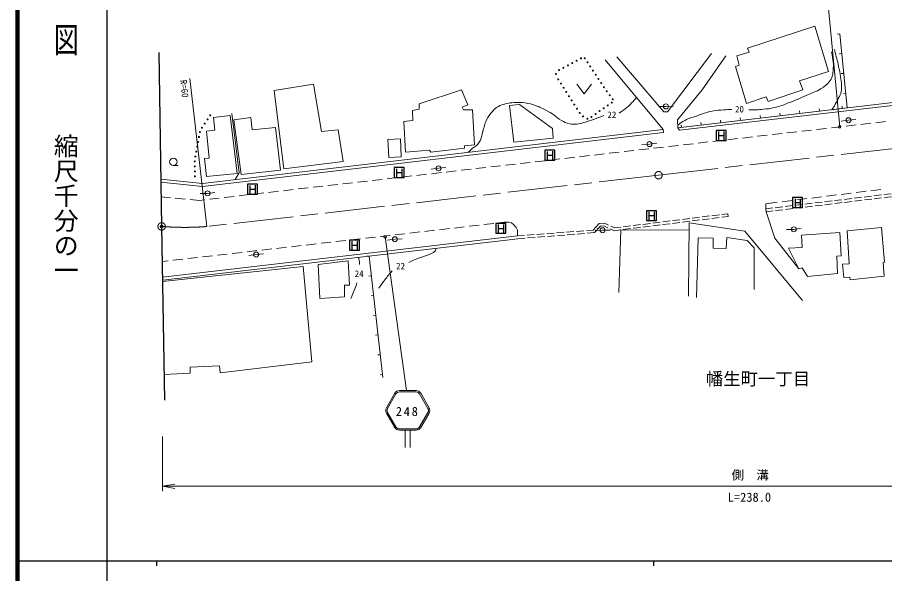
# Model space of a CAD drawing. Units: millimetres, scale not verified. Extents: x 40000 to 680000, y 20000 to 380000.
# Drawn here: x 40000 to 214554, y 202409 to 314417 of the extents above; entities that cross this region are included whole.
import ezdxf
from ezdxf.enums import TextEntityAlignment as Align

# ---------------------------------------------------------------- set-up
doc = ezdxf.new("R2010")
doc.units = ezdxf.units.MM
doc.header["$LTSCALE"] = 1000
doc.header["$PDMODE"] = 32
doc.header["$PDSIZE"] = 500
doc.linetypes.add('CHAIN', pattern=[18.5, 12, -1.5, 3.5, -1.5])
for name, color, linetype, lineweight in [('M-BMK', 2, 'CHAIN', 13), ('M-BMK-HTXT', 7, 'Continuous', 13), ('M-BMK-OTRS', 5, 'Continuous', 25), ('M-STR-HTXT', 7, 'Continuous', 13), ('M-STR-STRC', 7, 'Continuous', 25), ('M-TTL', 2, 'Continuous', 140), ('M-TTL-BAND', 7, 'Continuous', 25), ('M-WORK', 1, 'Continuous', 13)]:
    doc.layers.add(name, color=color, linetype=linetype, lineweight=lineweight)
doc.layers.add('M-OTRS', color=6, linetype='Continuous')
doc.styles.add('@ＭＳ ゴシック', font='')
doc.styles.add('ＭＳ ゴシック', font='')
doc.styles.get('@ＭＳ ゴシック').set_extended_font_data('@MS Gothic')
doc.styles.get('ＭＳ ゴシック').set_extended_font_data('MS Gothic')

# ---------------------------------------------------------------- blocks, each defined once
blk = doc.blocks.new('open_arrow')
at = {"color": 0, "linetype": 'Continuous', "lineweight": -2}
blk.add_lwpolyline([(7.5, 1.25), (0, 0), (7.5, -1.25)], dxfattribs=at)

msp = doc.modelspace()

# ---------------------------------------------------------------- linework, layer by layer
at = {"layer": 'M-BMK'}
for q in [(268414, 293924), (78103, 272294)]:
    msp.add_line((169053, 282637), q, dxfattribs=at)
for centre in [(169053, 282637), (69039, 272314)]:
    msp.add_circle(centre, 750, dxfattribs=at)
msp.add_arc((73704, 332133), 60000, 265.54002, 274.20396, dxfattribs=at)
at = {"layer": 'M-BMK-HTXT'}
for p, q in [((205502, 292365), (202504, 324086)), ((118318, 239277), (114032, 270210)), ((120265, 239277), (116887, 239277)), ((115965, 238745), (114276, 235819)), ((114506, 235686), (116196, 238612)), ((116887, 239011), (120265, 239011)), ((120956, 238612), (122646, 235686)), ((122876, 235819), (121187, 238745)), ((114276, 234755), (115965, 231829)), ((116196, 231962), (114506, 234888)), ((122646, 234888), (120956, 231962)), ((121187, 231829), (122876, 234755)), ((120265, 231563), (116887, 231563)), ((120265, 231297), (116887, 231297)), ((118076, 231297), (118076, 227797)), ((119076, 231297), (119076, 227797))]:
    msp.add_line(p, q, dxfattribs=at)
for centre in [(205502, 292365), (114032, 270210)]:
    msp.add_circle(centre, 250, dxfattribs=at)
for centre, radius, start, end in [((116887, 238213), 1064, 90, 150), ((120265, 238213), 1064, 30, 90), ((116887, 238213), 798, 90, 150), ((120265, 238213), 798, 30, 90), ((115197, 235287), 1064, 150, 210), ((115197, 235287), 798, 150, 210), ((121955, 235287), 798, 330, 30.00002), ((121955, 235287), 1064, 330, 30), ((116887, 232361), 1064, 210, 270), ((116887, 232361), 798, 210, 270), ((120265, 232361), 798, 270, 330), ((120265, 232361), 1064, 270, 330)]:
    msp.add_arc(centre, radius, start, end, dxfattribs=at)
at = {"layer": 'M-BMK-OTRS'}
for p, q in [((68490, 307310), (69039, 272314)), ((69039, 272314), (69587, 237319))]:
    msp.add_line(p, q, dxfattribs=at)
at = {"layer": 'M-OTRS'}
msp.add_point((69039, 272314), dxfattribs=at)
at = {"layer": 'M-STR-HTXT'}
for p, q in [((78103, 272294), (74713, 302100)), ((69213, 230000), (69213, 219000)), ((69213, 220000), (305457, 220000))]:
    msp.add_line(p, q, dxfattribs=at)
at = {"layer": 'M-STR-STRC'}
for p, q in [((182648, 291637), (180648, 291637)), ((180648, 291637), (180648, 289637)), ((182648, 289637), (182648, 291637)), ((181188, 289722), (181188, 291421)), ((181188, 290637), (182179, 290637)), ((182179, 291432), (182179, 289727)), ((180648, 289637), (182648, 289637)), ((148177, 287644), (146177, 287644)), ((146177, 287644), (146177, 285644)), ((146717, 285729), (146717, 287429)), ((146717, 286644), (147708, 286644)), ((147708, 287440), (147708, 285735)), ((148177, 285644), (148177, 287644)), ((146177, 285644), (148177, 285644)), ((117850, 284153), (115850, 284153)), ((115850, 284153), (115850, 282153)), ((116390, 282238), (116390, 283938)), ((116390, 283153), (117382, 283153)), ((117382, 283949), (117382, 282244)), ((117850, 282153), (117850, 284153)), ((115850, 282153), (117850, 282153)), ((88302, 280803), (86302, 280803)), ((86302, 280803), (86302, 278803)), ((86842, 278888), (86842, 280587)), ((86842, 279803), (87834, 279803)), ((87834, 280598), (87834, 278893)), ((88302, 278803), (88302, 280803)), ((86302, 278803), (88302, 278803)), ((198041, 278112), (196041, 278112)), ((196041, 278112), (196041, 276112)), ((196582, 276197), (196582, 277896)), ((197573, 277907), (197573, 276202)), ((198041, 276112), (198041, 278112)), ((196041, 276112), (198041, 276112)), ((196582, 277112), (197573, 277112)), ((168648, 275493), (166648, 275493)), ((166648, 275493), (166648, 273493)), ((167189, 273578), (167189, 275278)), ((167189, 274493), (168180, 274493)), ((168180, 275289), (168180, 273584)), ((168648, 273493), (168648, 275493)), ((138293, 272930), (136293, 272930)), ((136293, 272930), (136293, 270930)), ((136833, 271014), (136833, 272714)), ((137824, 272725), (137824, 271020)), ((138293, 270930), (138293, 272930)), ((166648, 273493), (168648, 273493)), ((136293, 270930), (138293, 270930)), ((136833, 271930), (137824, 271930)), ((108866, 269538), (106866, 269538)), ((106866, 269538), (106866, 267538)), ((107407, 267623), (107407, 269322)), ((108398, 269333), (108398, 267628)), ((108866, 267538), (108866, 269538)), ((106866, 267538), (108866, 267538)), ((107407, 268538), (108398, 268538))]:
    msp.add_line(p, q, dxfattribs=at)
at = {"layer": 'M-TTL'}
msp.add_line((40000, 380000), (40000, 20000), dxfattribs=at)
at = {"layer": 'M-TTL-BAND'}
for p, q in [((58000, 370000), (58000, 20000)), ((40000, 205000), (579000, 205000)), ((68000, 205000), (68000, 204000)), ((168000, 205000), (168000, 204000))]:
    msp.add_line(p, q, dxfattribs=at)
at = {"layer": 'M-WORK'}
for p, q in [((200506, 312641), (186973, 308185)), ((203251, 303541), (200506, 312641)), ((205516, 311087), (205018, 311036)), ((187260, 307408), (184789, 306647)), ((186973, 308185), (187260, 307408)), ((169950, 291823), (158318, 305842)), ((160649, 306462), (170136, 295388)), ((170824, 295419), (179729, 307146)), ((177832, 299845), (182570, 306693)), ((184789, 306647), (185290, 304802)), ((205923, 307107), (205426, 307056)), ((185290, 304802), (184534, 304534)), ((184534, 304534), (186762, 297091)), ((172932, 292199), (264899, 302928)), ((173243, 291682), (264962, 302381)), ((197410, 301618), (203251, 303541)), ((206331, 303128), (205834, 303077)), ((99591, 300978), (91710, 299665)), ((101186, 291432), (99591, 300978)), ((152569, 300993), (154069, 298993)), ((154069, 298993), (155569, 300993)), ((198067, 299835), (197410, 301618)), ((91710, 299665), (93633, 283927)), ((129397, 299833), (120860, 297003)), ((130648, 296831), (129397, 299833)), ((172867, 293761), (177832, 299845)), ((191078, 297490), (198067, 299835)), ((206739, 299149), (206241, 299098)), ((120860, 297003), (120860, 295939)), ((129554, 296330), (130648, 296831)), ((141042, 296856), (139043, 296671)), ((147703, 292024), (141042, 296856)), ((186762, 297091), (190726, 298381)), ((190726, 298381), (191078, 297490)), ((84611, 283133), (83138, 295072)), ((120860, 295939), (119547, 295627)), ((119547, 295627), (119578, 293625)), ((129788, 295783), (129554, 296330)), ((131571, 295814), (129788, 295783)), ((132009, 288715), (131571, 295814)), ((139043, 296671), (139916, 289280)), ((170538, 296488), (169039, 296443)), ((170136, 295388), (170824, 295419)), ((170538, 296488), (172037, 296550)), ((201457, 295527), (173533, 292269)), ((193511, 294600), (193453, 295097)), ((197484, 295063), (197426, 295560)), ((201457, 295527), (201400, 296023)), ((206036, 296061), (205978, 296558)), ((79487, 294274), (82809, 294681)), ((79737, 291725), (79487, 294274)), ((82809, 294681), (84224, 282969)), ((86984, 294282), (83583, 293789)), ((83583, 293789), (85014, 282766)), ((87289, 291796), (86984, 294282)), ((119578, 293625), (117795, 293422)), ((117795, 293422), (118092, 287277)), ((172932, 292199), (172867, 293761)), ((181592, 293209), (181534, 293706)), ((185565, 293673), (185507, 294170)), ((189538, 294136), (189480, 294633)), ((207283, 293702), (205794, 293523)), ((207283, 293702), (208774, 293870)), ((212771, 293199), (214758, 293427)), ((77277, 280989), (169950, 291823)), ((78048, 291522), (79737, 291725)), ((78627, 286065), (78048, 291522)), ((91933, 292218), (87289, 291796)), ((92965, 283657), (91933, 292218)), ((104563, 291737), (101186, 291432)), ((105595, 285404), (104563, 291737)), ((147820, 290101), (147703, 292024)), ((169950, 291823), (170020, 291227)), ((173243, 291682), (172932, 292199)), ((173646, 292282), (173588, 292779)), ((177619, 292746), (177561, 293243)), ((197869, 291488), (199855, 291717)), ((200849, 291831), (202836, 292059)), ((203829, 292173), (205816, 292401)), ((206810, 292515), (208797, 292743)), ((209790, 292857), (211777, 293085)), ((77283, 280385), (170020, 291227)), ((117102, 289971), (114590, 289853)), ((114590, 289853), (114762, 286194)), ((117274, 286312), (117102, 289971)), ((139916, 289280), (147820, 290101)), ((182966, 289778), (184953, 290006)), ((185947, 290120), (187934, 290348)), ((188927, 290462), (190914, 290690)), ((191908, 290804), (193895, 291032)), ((194888, 291146), (196875, 291374)), ((123237, 287246), (130023, 288106)), ((130007, 288559), (132009, 288715)), ((130023, 288106), (130007, 288559)), ((167206, 288893), (165716, 288722)), ((167206, 288893), (168695, 289072)), ((168064, 288068), (170051, 288296)), ((171045, 288410), (173032, 288638)), ((174025, 288752), (176012, 288980)), ((177005, 289094), (178992, 289322)), ((179986, 289436), (181973, 289664)), ((114762, 286194), (117274, 286312)), ((118092, 287277), (122971, 287668)), ((122971, 287668), (123237, 287246)), ((153162, 286357), (155149, 286585)), ((156142, 286699), (158129, 286927)), ((159123, 287041), (161110, 287269)), ((162103, 287383), (164090, 287612)), ((165084, 287726), (167071, 287954)), ((71392, 284575), (72392, 284575)), ((77657, 285971), (78627, 286065)), ((78095, 282344), (77657, 285971)), ((93633, 283927), (105595, 285404)), ((135279, 284305), (137266, 284533)), ((138260, 284647), (140247, 284875)), ((141240, 284989), (143227, 285217)), ((144221, 285331), (146208, 285559)), ((147201, 285673), (149188, 285901)), ((150182, 286015), (152169, 286243)), ((84224, 282969), (78095, 282344)), ((83813, 281753), (84611, 283133)), ((85014, 282766), (92965, 283657)), ((120377, 282594), (122364, 282822)), ((124770, 284019), (123278, 283858)), ((123358, 282936), (125345, 283164)), ((124770, 284019), (126260, 284191)), ((126338, 283278), (128325, 283507)), ((129319, 283621), (131306, 283849)), ((132299, 283963), (134286, 284191)), ((68890, 281802), (77277, 280989)), ((68899, 281198), (77283, 280385)), ((105475, 280884), (107462, 281112)), ((108456, 281226), (110442, 281454)), ((111436, 281568), (113423, 281796)), ((114416, 281910), (116403, 282138)), ((117397, 282252), (119384, 282480)), ((90573, 279173), (92560, 279402)), ((93553, 279516), (95540, 279744)), ((96534, 279858), (98521, 280086)), ((99514, 280200), (101501, 280428)), ((102495, 280542), (104482, 280770)), ((208820, 279140), (210805, 279386)), ((211798, 279509), (213783, 279755)), ((68946, 278245), (70797, 278084)), ((71793, 277997), (73785, 277822)), ((74782, 277735), (76633, 277573)), ((76633, 277573), (77658, 277691)), ((78278, 278974), (76778, 278976)), ((78278, 278974), (79769, 279136)), ((78651, 277805), (80638, 278033)), ((81632, 278147), (83619, 278375)), ((84612, 278489), (86599, 278717)), ((87593, 278831), (89579, 279059)), ((193934, 277298), (195919, 277543)), ((196911, 277666), (198896, 277912)), ((199889, 278035), (201874, 278280)), ((202866, 278403), (204851, 278649)), ((204464, 277526), (205953, 277705)), ((205843, 278772), (207828, 279017)), ((206449, 277765), (207939, 277943)), ((208435, 278003), (209924, 278181)), ((208483, 277404), (209972, 277583)), ((210421, 278241), (211910, 278420)), ((210468, 277642), (211958, 277821)), ((212407, 278479), (213896, 278658)), ((212454, 277881), (213943, 278059)), ((214392, 278717), (215882, 278896)), ((214440, 278119), (215929, 278297)), ((190655, 275870), (190657, 276892)), ((190655, 275870), (192052, 276038)), ((190655, 275870), (190727, 275275)), ((190657, 276892), (192942, 277175)), ((192549, 276097), (194038, 276276)), ((194535, 276336), (196024, 276514)), ((194582, 275737), (196071, 275916)), ((196520, 276574), (198010, 276752)), ((196568, 275975), (198057, 276154)), ((198506, 276812), (199996, 276991)), ((198554, 276213), (200043, 276392)), ((200492, 277050), (201981, 277229)), ((200539, 276452), (202029, 276630)), ((202478, 277288), (203967, 277467)), ((202525, 276690), (204015, 276868)), ((204511, 276928), (206000, 277106)), ((206497, 277166), (207986, 277345)), ((175832, 273986), (177320, 274173)), ((177816, 274235), (179305, 274422)), ((179792, 273928), (181280, 274115)), ((179801, 274484), (181289, 274671)), ((181776, 274177), (183073, 274340)), ((181785, 274733), (183005, 274886)), ((183005, 274886), (183073, 274340)), ((190727, 275275), (192100, 275439)), ((190727, 275275), (192460, 269939)), ((192596, 275499), (194086, 275677)), ((132919, 272567), (130932, 272339)), ((135900, 272908), (133913, 272681)), ((138073, 273158), (136893, 273022)), ((138882, 273175), (138073, 273158)), ((139461, 273013), (138882, 273175)), ((139946, 272638), (139461, 273013)), ((140380, 272102), (139946, 272638)), ((155916, 271597), (157094, 272890)), ((156176, 271066), (157355, 272359)), ((157094, 272890), (158157, 272976)), ((157355, 272359), (158058, 272416)), ((158058, 272416), (158871, 272043)), ((158157, 272976), (158964, 272606)), ((159418, 272398), (160225, 272028)), ((161941, 272243), (163429, 272430)), ((163925, 272492), (165414, 272679)), ((165900, 272186), (167389, 272372)), ((165910, 272741), (167398, 272928)), ((167885, 272435), (169373, 272621)), ((167894, 272990), (169382, 273177)), ((169869, 272684), (171358, 272870)), ((169879, 273239), (171367, 273426)), ((171854, 272933), (173342, 273119)), ((171863, 273488), (173351, 273675)), ((173838, 273182), (175327, 273368)), ((173847, 273737), (175336, 273924)), ((175067, 258295), (175211, 273031)), ((175211, 273031), (186443, 271337)), ((175823, 273431), (177311, 273617)), ((177807, 273680), (179295, 273866)), ((118017, 270858), (116030, 270630)), ((120997, 271200), (119010, 270972)), ((123978, 271542), (121991, 271314)), ((126958, 271883), (124971, 271655)), ((129939, 272225), (127952, 271997)), ((140652, 271549), (140380, 272102)), ((140652, 270393), (140652, 271549)), ((142552, 270543), (144048, 270661)), ((144546, 270700), (146041, 270818)), ((146540, 270857), (148035, 270975)), ((148534, 271015), (150029, 271133)), ((148685, 270475), (150181, 270593)), ((150527, 271172), (152023, 271290)), ((150679, 270632), (152174, 270750)), ((152521, 271329), (154017, 271447)), ((152673, 270789), (154168, 270907)), ((154515, 271486), (155916, 271597)), ((154667, 270947), (156176, 271066)), ((157789, 271561), (156290, 271496)), ((157789, 271561), (159289, 271568)), ((159326, 271835), (160138, 271463)), ((160138, 271463), (161436, 271625)), ((160225, 272028), (161445, 272181)), ((161035, 259013), (161440, 271626)), ((161440, 271626), (175125, 271538)), ((161932, 271688), (163420, 271874)), ((163916, 271937), (165404, 272123)), ((186443, 271337), (197990, 257405)), ((196279, 271733), (194779, 271727)), ((196279, 271733), (197760, 271973)), ((197793, 270590), (205549, 271078)), ((197937, 268091), (197793, 270590)), ((205549, 271078), (205808, 266367)), ((207043, 271452), (213908, 272113)), ((207407, 264816), (207043, 271452)), ((213908, 272113), (214550, 265103)), ((69199, 262076), (140652, 270393)), ((69263, 261530), (140716, 269847)), ((103115, 269149), (101128, 268922)), ((106095, 269491), (104108, 269263)), ((109076, 269833), (107089, 269605)), ((112056, 270175), (110069, 269947)), ((115036, 270516), (113049, 270289)), ((115979, 269742), (114488, 269578)), ((115979, 269742), (117477, 269807)), ((140652, 270393), (142054, 270504)), ((140696, 269845), (142205, 269964)), ((142704, 270003), (144199, 270121)), ((144698, 270160), (146193, 270278)), ((146692, 270318), (148187, 270436)), ((176705, 258037), (177002, 270025)), ((177002, 270025), (180047, 269929)), ((180047, 269929), (180008, 267957)), ((182651, 267899), (182766, 270121)), ((182766, 270121), (186902, 269508)), ((186902, 269508), (188319, 267995)), ((192460, 269939), (197276, 263811)), ((85232, 267099), (83245, 266871)), ((88212, 267441), (86225, 267213)), ((91193, 267783), (89206, 267555)), ((94173, 268124), (92186, 267896)), ((97154, 268466), (95167, 268238)), ((100134, 268808), (98147, 268580)), ((180008, 267957), (182651, 267899)), ((188319, 267995), (188286, 259631)), ((195208, 267919), (197937, 268091)), ((197276, 263811), (195208, 267919)), ((70329, 265390), (69149, 265255)), ((73310, 265732), (71323, 265504)), ((76290, 266074), (74303, 265846)), ((79271, 266416), (77284, 266188)), ((82251, 266757), (80264, 266530)), ((88057, 266659), (86570, 266464)), ((88057, 266659), (89548, 266824)), ((106562, 265362), (100549, 264686)), ((106843, 260485), (106562, 265362)), ((110799, 266365), (110302, 266308)), ((110799, 266365), (113570, 241921)), ((205808, 266367), (204917, 266310)), ((204917, 266310), (205061, 262834)), ((69213, 261213), (97541, 264232)), ((97541, 264232), (99294, 245058)), ((100549, 264686), (100881, 257791)), ((197937, 263954), (197276, 263811)), ((199000, 262231), (197937, 263954)), ((206104, 264701), (207407, 264816)), ((206334, 262020), (206104, 264701)), ((214550, 265103), (214224, 265065)), ((214224, 265065), (214473, 262327)), ((111249, 262390), (110752, 262334)), ((205061, 262834), (199000, 262231)), ((207522, 262135), (206334, 262020)), ((207598, 261561), (207522, 262135)), ((214473, 262327), (207598, 261561)), ((105847, 258123), (105860, 260460)), ((105860, 260460), (106843, 260485)), ((111700, 258415), (111203, 258359)), ((100881, 257791), (105847, 258123)), ((112151, 254441), (111654, 254385)), ((112601, 250466), (112104, 250410)), ((113052, 246492), (112555, 246436)), ((99294, 245058), (80823, 242817)), ((74762, 242760), (69506, 242526)), ((80679, 244225), (74762, 243966)), ((74762, 243966), (74762, 242760)), ((80823, 242817), (80679, 244225)), ((113502, 242517), (113006, 242461))]:
    msp.add_line(p, q, dxfattribs=at)
msp.add_lwpolyline([(205516, 311087), (207043, 296178), (203941, 295817)], dxfattribs=at)
for centre, radius in [((152557, 305689), 100), ((153438, 306162), 100), ((154207, 306195), 100), ((149033, 303797), 100), ((149914, 304270), 100), ((150795, 304743), 100), ((151676, 305216), 100), ((154756, 305359), 100), ((155305, 304524), 100), ((155854, 303688), 100), ((148397, 303034), 100), ((148869, 301914), 100), ((156403, 302852), 100), ((156952, 302016), 100), ((149407, 301071), 100), ((149945, 300229), 100), ((157501, 301180), 100), ((158050, 300344), 100), ((150484, 299386), 100), ((151022, 298543), 100), ((158639, 299537), 100), ((159238, 298736), 100), ((151561, 297701), 100), ((152099, 296858), 100), ((158819, 296683), 100), ((159636, 297261), 100), ((159837, 297935), 100), ((170538, 296488), 500), ((152638, 296015), 100), ((153176, 295173), 100), ((156370, 294951), 100), ((157186, 295528), 100), ((158003, 296106), 100), ((78278, 293855), 100), ((78836, 294685), 100), ((153846, 294471), 100), ((154725, 293995), 100), ((155553, 294374), 100), ((207283, 293702), 500), ((77162, 292195), 100), ((77720, 293025), 100), ((76563, 290323), 100), ((76748, 291306), 100), ((76193, 288358), 100), ((76378, 289341), 100), ((167206, 288893), 500), ((75823, 286392), 100), ((76008, 287375), 100), ((71392, 285325), 750), ((75699, 285404), 100), ((75715, 284405), 100), ((75732, 283405), 100), ((124770, 284019), 500), ((75748, 282405), 100), ((78278, 278974), 500), ((157789, 271561), 500), ((196279, 271733), 500), ((115979, 269742), 500), ((88057, 266659), 500)]:
    msp.add_circle(centre, radius, dxfattribs=at)
for points, knots in [([(187236, 295811), (188596, 295807), (188999, 295794), (190121, 295904), (191014, 295992), (191523, 296024), (192396, 296233), (193498, 296496), (194081, 296769), (195140, 297171), (196580, 297717), (197365, 298078), (198776, 298695), (199966, 299216), (200688, 299409), (201801, 300079), (202503, 300501), (202859, 300822), (203396, 301440), (203730, 301823), (203853, 302104), (204006, 302589), (204123, 302961), (204121, 303187), (204170, 303574), (204362, 305096), (204145, 305729), (203877, 307491)], [0, 0, 0, 0, 1, 1, 1, 2, 2, 2, 3, 3, 3, 4, 4, 4, 5, 5, 5, 6, 6, 6, 7, 7, 7, 8, 8, 8, 9, 9, 9, 9]), ([(203941, 295817), (204274, 296335), (204364, 296478), (204616, 296913), (204897, 297399), (205058, 297671), (205296, 298179), (205522, 298663), (205697, 298924), (205812, 299446), (205928, 299974), (205874, 300289), (205859, 300830), (205841, 301465), (205782, 301819), (205695, 302448), (205582, 303261), (205467, 303709), (205296, 304512), (205010, 305853), (204874, 306293), (204428, 307913)], [0, 0, 0, 0, 1, 1, 1, 2, 2, 2, 3, 3, 3, 4, 4, 4, 5, 5, 5, 6, 6, 6, 7, 7, 7, 7]), ([(130750, 287240), (131163, 287638), (131279, 287748), (131634, 288054), (132025, 288391), (132331, 288485), (132666, 288875), (132917, 289166), (133047, 289347), (133206, 289696), (133492, 290328), (133477, 290744), (133675, 291408), (133952, 292339), (134000, 292905), (134426, 293777), (134777, 294499), (135052, 294878), (135598, 295466), (136023, 295923), (136275, 296191), (136818, 296498), (137325, 296785), (137660, 296850), (138225, 296991), (138892, 297157), (139275, 297234), (139961, 297272), (140831, 297320), (141325, 297293), (142189, 297178), (143021, 297067), (143481, 296932), (144276, 296662), (145134, 296371), (145582, 296115), (146387, 295701), (147037, 295366), (147398, 295168), (148006, 294762), (148605, 294363), (148861, 294022), (149483, 293660), (150076, 293316), (150433, 293130), (151102, 292980), (151674, 292851), (152019, 292873), (152603, 292933), (153153, 292990), (153453, 293091), (153986, 293238), (154841, 293473), (155306, 293653), (156144, 293941), (156890, 294198), (157129, 294285), (158044, 294622)], [0, 0, 0, 0, 1, 1, 1, 2, 2, 2, 3, 3, 3, 4, 4, 4, 5, 5, 5, 6, 6, 6, 7, 7, 7, 8, 8, 8, 9, 9, 9, 10, 10, 10, 11, 11, 11, 12, 12, 12, 13, 13, 13, 14, 14, 14, 15, 15, 15, 16, 16, 16, 17, 17, 17, 18, 18, 18, 19, 19, 19, 19]), ([(161140, 295114), (161886, 295625), (162109, 295796), (162688, 296287), (163508, 296982), (163760, 297298), (164612, 298257)], [0, 0, 0, 0, 1, 1, 1, 2, 2, 2, 2]), ([(172911, 292708), (173522, 293195), (173749, 293348), (174336, 293676), (175181, 294149), (175742, 294232), (176658, 294544), (177892, 294965), (178570, 295269), (179848, 295529), (180760, 295715), (181288, 295725), (182217, 295787), (182821, 295828), (183024, 295839), (183765, 295857)], [0, 0, 0, 0, 1, 1, 1, 2, 2, 2, 3, 3, 3, 4, 4, 4, 5, 5, 5, 5]), ([(118810, 265024), (119362, 265355), (119544, 265447), (120036, 265675), (120823, 266040), (121332, 266071), (122142, 266383), (122777, 266627), (123152, 266736), (123732, 267092), (123939, 267219), (124096, 267289), (124191, 267513), (124256, 267666), (124267, 267759), (124262, 267932)], [0, 0, 0, 0, 1, 1, 1, 2, 2, 2, 3, 3, 3, 4, 4, 4, 5, 5, 5, 5]), ([(108852, 264640), (108858, 265001), (108863, 265123), (108814, 265426), (108769, 265699), (108737, 265804), (108635, 266113)], [0, 0, 0, 0, 1, 1, 1, 2, 2, 2, 2]), ([(112759, 259872), (113218, 260558), (113352, 260745), (113754, 261289), (114374, 262127), (114614, 262390), (115440, 263357)], [0, 0, 0, 0, 1, 1, 1, 2, 2, 2, 2]), ([(107128, 257785), (107430, 258525), (107508, 258716), (107741, 259317), (107987, 259950), (108062, 260154), (108354, 260944)], [0, 0, 0, 0, 1, 1, 1, 2, 2, 2, 2])]:
    msp.add_open_spline(points, degree=3, knots=knots, dxfattribs=at)

# ---------------------------------------------------------------- block references
at = {"layer": 'M-STR-HTXT', "xscale": 333, "yscale": 333}
msp.add_blockref('open_arrow', (69213, 220000), dxfattribs=at)

# ---------------------------------------------------------------- texts
at = {"layer": 'M-BMK-HTXT', "style": 'ＭＳ ゴシック'}
msp.add_text('幡生町一丁目', height=2566, dxfattribs=at).set_placement((189065, 241642), align=Align.MIDDLE_CENTER)
at = {"layer": 'M-BMK-HTXT', "insert": (118567, 235050), "char_height": 1833, "attachment_point": 5, "style": 'ＭＳ ゴシック'}
msp.add_mtext('\\T1.28;248', dxfattribs=at)
at = {"layer": 'M-STR-HTXT', "style": 'ＭＳ ゴシック'}
msp.add_text('R=60', height=1320, rotation=276.488, dxfattribs=at).set_placement((73620, 300047), align=Align.MIDDLE_CENTER)
msp.add_text('側\u3000溝', height=1833, dxfattribs=at).set_placement((187499, 222281), align=Align.MIDDLE_CENTER)
msp.add_text('L=238.0', height=1833, dxfattribs=at).set_placement((187338, 216335), align=Align.BOTTOM_CENTER)
at = {"layer": 'M-TTL-BAND', "style": '@ＭＳ ゴシック', "width": 1.4}
msp.add_text('平  面  図', height=3666, rotation=270, dxfattribs=at).set_placement((49777, 306475), align=Align.MIDDLE_RIGHT)
at = {"layer": 'M-TTL-BAND', "style": '@ＭＳ ゴシック'}
msp.add_text('縮尺千分の一', height=3666, rotation=270, dxfattribs=at).set_placement((49777, 261030), align=Align.MIDDLE_RIGHT)
at = {"layer": 'M-WORK', "style": 'ＭＳ ゴシック'}
for s, p in [('22', (159660, 294799)), ('20', (185342, 295925)), ('22', (117126, 264333)), ('24', (108796, 262810))]:
    msp.add_text(s, height=1320, dxfattribs=at).set_placement(p, align=Align.MIDDLE_CENTER)

doc.saveas('drawing.dxf')
